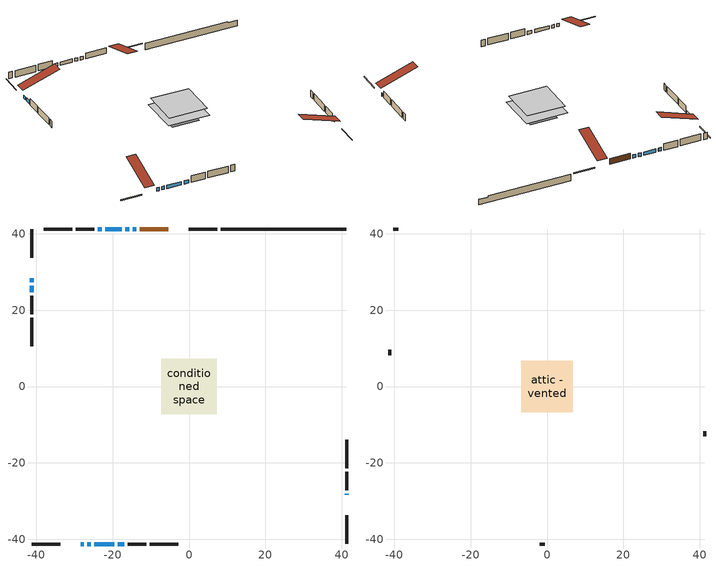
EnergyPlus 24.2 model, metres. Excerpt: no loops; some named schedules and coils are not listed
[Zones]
conditioned space
 floor adiabatic (AdiabaticFloorConstruction): -7.3,-7.3 -7.3,7.3 7.3,7.3 7.3,-7.3 z0.76
 floor foundation (Slab1 construction): -4.84,-4.84 -4.84,4.84 4.84,4.84 4.84,-4.84 z-1.73
 floor foundation (Slab2 construction): -4.45,-4.45 -4.45,4.45 4.45,4.45 4.45,-4.45 z0
 wall outside (RimJoist1 construction): 7.43,41.28 -0.11,41.28 / -41.28,-41.28 -33.74,-41.28 / -41.28,41.28 -41.28,33.74 / 41.28,-41.28 41.28,-33.74 z0.76:1.06
 wall outside (AdiabaticWallConstruction 1): -5.45,41.28 -12.84,41.28 z0.76:2.79
 wall outside (AdiabaticWallConstruction): -13.77,41.28 -14.79,41.28 / -41.28,28.4 -41.28,27.33 / -41.28,26.41 -41.28,24.7 / -15.72,41.28 -16.65,41.28 / 41.28,-28.4 41.28,-28.13 / -17.58,41.28 -21.96,41.28 / -22.89,41.28 -23.91,41.28 / -28.4,-41.28 -27.59,-41.28 / -26.66,-41.28 -25.74,-41.28 / -24.82,-41.28 -19.64,-41.28 / -18.71,-41.28 -17.01,-41.28 z0.76:1.98
 wall outside (Wall1 construction): -24.84,41.28 -29.72,41.28 / -16.08,-41.28 -11.2,-41.28 / -41.28,23.77 -41.28,18.89 / 41.28,-27.2 41.28,-22.32 z0.76:3.2
 wall outside (Wall2 construction): -30.65,41.28 -38.05,41.28 / -10.27,-41.28 -2.87,-41.28 / -41.28,17.96 -41.28,10.56 / 41.28,-21.39 41.28,-13.99 z0.76:3.2
 wall foundation (FoundationWall1 construction): 8.36,41.28,-1.73 8.36,41.28,0.76 37.99,41.28,0.76 37.99,41.28,0.31 41.28,41.28,0.31 41.28,41.28,-1.73
 window (WindowConstruction): -13.77,41.28 -14.79,41.28 z0.76:1.98
 window (WindowConstruction 7): -41.28,28.4 -41.28,27.33 z0.76:1.98
 window (WindowConstruction 8): -41.28,26.4 -41.28,24.7 z0.76:1.98
 window (WindowConstruction 9): -15.72,41.28 -16.65,41.28 z0.76:1.98
 window (WindowConstruction 10): 41.28,-28.4 41.28,-28.13 z0.76:1.98
 window (WindowConstruction 1): -17.58,41.28 -21.96,41.28 z0.76:1.98
 window (WindowConstruction 2): -22.89,41.28 -23.91,41.28 z0.76:1.98
 window (WindowConstruction 3): -28.4,-41.28 -27.59,-41.28 z0.76:1.98
 window (WindowConstruction 4): -26.66,-41.28 -25.74,-41.28 z0.76:1.98
 window (WindowConstruction 5): -24.82,-41.28 -19.64,-41.28 z0.76:1.98
 window (WindowConstruction 6): -18.71,-41.28 -17.01,-41.28 z0.76:1.98
 door (Door): -5.45,41.28 -12.84,41.28 z0.76:2.79
 ceiling adiabatic (AdiabaticFloorConstruction): 7.3,-7.3 7.3,7.3 -7.3,7.3 -7.3,-7.3 z0.76
attic - vented
 floor to conditioned space (Floor1 construction Reversed): -6.78,-6.78 -6.78,6.78 6.78,6.78 6.78,-6.78 z3.2
 wall outside (Wall3 construction): -38.98,41.28 -40.35,41.28 / -1.94,-41.28 -0.57,-41.28 / -41.28,9.63 -41.28,8.25 / 41.28,-13.06 41.28,-11.68 z0.76:3.2
 roof outside (Roof1 construction): -4.52,41.28,3.2 -4.52,28.07,7.6 -1.04,28.07,7.6 -1.04,41.28,3.2; -29.33,-41.28,3.2 -29.33,-28.07,7.6 -32.81,-28.07,7.6 -32.81,-41.28,3.2; -41.28,29.33,3.2 -28.07,29.33,7.6 -28.07,32.81,7.6 -41.28,32.81,3.2; 41.28,-29.33,3.2 28.07,-29.33,7.6 28.07,-32.81,7.6 41.28,-32.81,3.2
[Building]
Building 1: Terrain=Suburbs
[Site:Location]
Prince Albert AP_SK: Latitude {deg}=53.21; Longitude {deg}=-105.67; Time Zone {hr}=-6; Elevation {m}=428; Keep Site Location Information=Yes
[Site:GroundTemperature:Shallow]
-5.03068, -7.78458, -8.00512, -6.69825, -1.45193, 3.76996, 8.29705, 11.1649, 11.4085, 9.07601, 4.66436, -0.397337
[Site:WaterMainsTemperature]
Calculation Method=Schedule; Temperature Schedule=mains temperature schedule
[Material] Roughness=Rough; Thermal Absorptance=0.9
Name | Thickness {m} | Conductivity {W/m-K} | Density {kg/m3} | Specific Heat {J/kg-K} | Solar Absorptance | Visible Absorptance
asphalt or fiberglass shingles | 0.00635 | 0.162714 | 1121.4 | 1465.45 | 0.84 | 0.84
ceiling loosefill ins | 0.254 | 0.0480833 | 16.02 | 1046.75 | 0.7 | 0.7
ceiling stud and cavity | 0.1397 | 0.0988009 | 65.682 | 1177.47 | 0.7 | 0.7
concrete 4.0 in. | 0.1016 | 1.803125 | 2242.8 | 837.4 | 0.7 | 0.7
concrete 8.0 in. | 0.2032 | 1.803125 | 2242.8 | 837.4 | 0.7 | 0.7
door material | 0.04445 | 0.0451087 | 512.64 | 1214.23 | 0.7 | 0.7
exterior vertical ins | 0.0457286 | 0.029427 | 32.04 | 1214.23 | 0.7 | 0.7
floor covering | 0.0127 | 0.0433444 | 54.468 | 1339.84 | 0.6 | 0.6
floor rigid ins; wall rigid ins 1 | 0.512978 | 0.029427 | 32.04 | 1214.23 | 0.7 | 0.7
floor stud and cavity | 0.1397 | 1.75129 | 37.0049 | 1207.88 | 0.7 | 0.7
furniture material conditioned space 1 | 0.1524 | 0.115458 | 640.8 | 1214.23 | 0.6 | 0.6
gypsum board | 0.0127 | 0.160291 | 801 | 837.4 | 0.6 | 0.6
gypsum board 1 | 0.0127 | 0.160291 | 801 | 837.4 | 0.7 | 0.7
osb sheathing 0.5 in. | 0.0127 | 0.115458 | 512.64 | 1214.23 | 0.7 | 0.7
osb sheathing 0.75 in. | 0.01905 | 0.115458 | 512.64 | 1214.23 | 0.7 | 0.7
osb sheathing 2.0 in. | 0.0508 | 0.115458 | 512.64 | 1214.23 | 0.7 | 0.7
rim joist stud and cavity | 0.0508 | 0.0495211 | 125.044 | 1163.47 | 0.6 | 0.6
wall rigid ins | 0.051816 | 0.029427 | 32.04 | 1214.23 | 0.7 | 0.7
wall stud and cavity | 0.1397 | 0.0921469 | 139.0536 | 1170.24 | 0.7 | 0.7
wall stud and cavity 1 | 0.1397 | 0.202915 | 139.0536 | 1170.24 | 0.7 | 0.7
wall stud and cavity 2 | 0.0889 | 6.1454 | 50.32683 | 1063.81 | 0.6 | 0.6
wall stud and cavity 3 | 0.0889 | 0.380278 | 52.3479 | 1209.89 | 0.7 | 0.7
wall stud and cavity 4 | 0.0889 | 0.391764 | 83.0341 | 1211.67 | 0.7 | 0.7
wood siding | 0.0254 | 0.102417 | 544.68 | 1172.36 | 0 | 0
wood siding 1 | 0.00254 | 0.102417 | 544.68 | 1172.36 | 0 | 0
wood siding 2; wood siding 3; wood siding 4 | 0.0254 | 0.102417 | 544.68 | 1172.36 | 0.7 | 0.7
[WindowMaterial:SimpleGlazingSystem]
Name | U-Factor {W/m2-K} | Solar Heat Gain Coefficient
WindowMaterial | 2.106538 | 0.59
WindowMaterial 1 | 2.87364 | 0.71
WindowMaterial 10 | 3.02467 | 0.56
WindowMaterial 2 | 2.77995 | 0.55
WindowMaterial 3 | 2.20931 | 0.49
WindowMaterial 4 | 2.95653 | 0.63
WindowMaterial 5 | 2.870229 | 0.71
WindowMaterial 6 | 2.77768 | 0.53
WindowMaterial 7 | 2.94177 | 0.65
WindowMaterial 8 | 2.906 | 0.68
WindowMaterial 9 | 2.975272 | 0.61
[Construction]
AdiabaticFloorConstruction: floor stud and cavity, floor rigid ins, osb sheathing 0.75 in., floor covering
AdiabaticWallConstruction: wood siding 3, wall rigid ins 1, wall stud and cavity 3, gypsum board
AdiabaticWallConstruction 1: wood siding 4, wall rigid ins 1, wall stud and cavity 3, gypsum board
Door: door material
Floor1 construction Reversed: gypsum board, ceiling stud and cavity, ceiling loosefill ins
FoundationWall1 construction: concrete 8.0 in., gypsum board 1
furniture construction conditioned space 1: furniture material conditioned space 1
PartitionWallConstruction: gypsum board, wall stud and cavity 4, gypsum board
RimJoist1 construction: wood siding 2, osb sheathing 2.0 in., rim joist stud and cavity
Roof1 construction: asphalt or fiberglass shingles
Slab1 construction; Slab2 construction: concrete 4.0 in.
Wall1 construction: wood siding, osb sheathing 0.5 in., wall stud and cavity, gypsum board
Wall2 construction: wood siding, wall rigid ins, osb sheathing 0.5 in., wall stud and cavity 1, gypsum board
Wall3 construction: wood siding 1, wall stud and cavity 2
WindowConstruction: WindowMaterial
WindowConstruction 1: WindowMaterial 1
WindowConstruction 10: WindowMaterial 10
WindowConstruction 2: WindowMaterial 2
WindowConstruction 3: WindowMaterial 3
WindowConstruction 4: WindowMaterial 4
WindowConstruction 5: WindowMaterial 5
WindowConstruction 6: WindowMaterial 6
WindowConstruction 7: WindowMaterial 7
WindowConstruction 8: WindowMaterial 8
WindowConstruction 9: WindowMaterial 9
[Zone] Multiplier=1; Part of Total Floor Area=Yes
Name | Volume {m3}
attic - vented | 131.492
conditioned space | 767.3
[Space]
Name | Zone | Volume {m3}
attic - vented 1 | attic - vented | 131.492
conditioned space 1 | conditioned space | 767.3
[ZoneInfiltration:EffectiveLeakageArea]
infil attic - vented 1: Zone or Space=attic - vented 1; Schedule=Always On Discrete; Effective Air Leakage Area {cm2}=6492.35; Stack Coefficient=0.000475767; Wind Coefficient=1.47373e-05
[ZoneMixing]
whole house fan mix: Zone or Space=attic - vented; Schedule=Always On Continuous; Design Flow Rate Calculation Method=Flow/Zone; Design Flow Rate {m3/s}=0; Source Zone or Space=conditioned space
[SurfaceProperty:ExposedFoundationPerimeter] Exposed Perimeter Calculation Method=TotalExposedPerimeter
Name | Total Exposed Perimeter {m}
Slab1 | 32.918
Slab2 | 28.956
[InternalMass] Zone or ZoneList=conditioned space; Space or SpaceList=conditioned space 1
Name | Construction | Surface Area {m2}
furniture mass conditioned space 1 | furniture construction conditioned space 1 | 154.422
partition wall mass | PartitionWallConstruction | 386.055
[Lights]
interior lighting: Zone or ZoneList or Space or SpaceList=conditioned space 1; Schedule=interior lighting schedule; Design Level Calculation Method=LightingLevel; Lighting Level {W}=343.2; Return Air Fraction=0; Fraction Radiant=0.6; Fraction Visible=0.2; Fraction Replaceable=1
[People]
occupants: Zone or ZoneList or Space or SpaceList=conditioned space 1; Number of People Schedule=occupants schedule; Number of People Calculation Method=People; Number of People=3; Fraction Radiant=0.314171; Sensible Heat Fraction=0.56303; Activity Level Schedule=occupants activity schedule; Carbon Dioxide Generation Rate {m3/s-W}=0; Enable ASHRAE 55 Comfort Warnings=No; Mean Radiant Temperature Calculation Type=EnclosureAveraged
[ElectricEquipment] Zone or ZoneList or Space or SpaceList=conditioned space 1; Design Level Calculation Method=EquipmentLevel
Name | Schedule | Design Level {W} | Fraction Latent | Fraction Radiant | Fraction Lost
clothes dryer | clothes dryer schedule | 140.772 | 0.015 | 0.081 | 0.85
clothes washer | clothes washer schedule | 32.1985 | 0.03 | 0.162 | 0.7
cooking range | cooking range schedule | 215.147 | 0.08 | 0.432 | 0.2
dishwasher | dishwasher schedule | 66.8632 | 0.3 | 0.18 | 0.4
fridge | fridge schedule | 72.9452 | 0 | 0.6 | 0
mech vent house fan | mech vent house fan schedule | 0 | 0 | 0 | 1
mech vent house fan cfis | mech vent house fan cfis schedule | 0 | 0 | 0 | 0
misc plug loads | misc plug loads schedule | 494.7 | 0.045 | 0.513 | 0.1
whole house fan | Always On Discrete | 0 | 0 | 0 | 1
[OtherEquipment] Zone or ZoneList or Space or SpaceList=conditioned space 1; Design Level Calculation Method=EquipmentLevel
Name | Fuel Type | Schedule | Design Level {W} | Fraction Latent | Fraction Radiant | Fraction Lost
clothes dryer 1 | Electricity | clothes dryer schedule | 0 | 0.015 | 0.081 | 0.85
cooking range 1 | Electricity | cooking range schedule | 0 | 0.08 | 0.432 | 0.2
general water use latent | None | general water use schedule | 62.594 | 1 | 0 | 0
general water use sensible | None | general water use schedule | -61.6891 | 0 | 0.6 | 0
mech vent house fan latent load | None | Always On Discrete | 0 | 1 | 0 | 0
mech vent house fan sensible load | None | Always On Discrete | 0 | 0 | 0 | 0
water heater energy adjustment1 | Electricity | Always On Discrete | 0.01 | 0 | 0 | 1
[ZoneInfiltration:DesignFlowRate] Zone or ZoneList or Space or SpaceList=conditioned space 1; Schedule=Always On Discrete; Design Flow Rate Calculation Method=Flow/Zone; Design Flow Rate {m3/s}=0
infil flow; natural vent flow; whole house fan flow
[ZoneControl:Thermostat]
conditioned space Thermostat: Zone or ZoneList=conditioned space; Control Type Schedule=conditioned space Thermostat Schedule; Control 1=conditioned space temperature setpoint; Temperature Difference Between Cutout And Setpoint {deltaC}=0
[ThermostatSetpoint:DualSetpoint]
conditioned space temperature setpoint: Heating Setpoint Temperature Schedule=heating setpoint; Cooling Setpoint Temperature Schedule=cooling setpoint
[AirLoopHVAC:UnitarySystem]
unit heater unitary system: Control Type=Load; Controlling Zone or Thermostat Location=conditioned space; Dehumidification Control Type=None; Availability Schedule=Always On Discrete; Supply Fan=unit heater supply fan; Fan Placement=BlowThrough; Supply Air Fan Operating Mode Schedule=unit heater auto fan schedule; Heating Coil=unit heater htg coil; DX Heating Coil Sizing Ratio=1; Use DOAS DX Cooling Coil=No; Minimum Supply Air Temperature {C}=2; Latent Load Control=SensibleOnlyLoadControl; Cooling Supply Air Flow Rate Method=None; Heating Supply Air Flow Rate Method=SupplyAirFlowRate; Heating Supply Air Flow Rate {m3/s}=0.00141584; No Load Supply Air Flow Rate Method=SupplyAirFlowRate; No Load Supply Air Flow Rate {m3/s}=0; No Load Supply Air Flow Rate Control Set To Low Speed=Yes; Maximum Supply Air Temperature {C}=48.8889; Maximum Outdoor Dry-Bulb Temperature for Supplemental Heater Operation {C}=21; Ancillary On-Cycle Electric Power {W}=0; Ancillary Off-Cycle Electric Power {W}=0
[Zone equipment]
conditioned space: electric baseboard, unit heater unitary system
[Foundation:Kiva] Initial Indoor Air Temperature {C}=21; Wall Depth Below Slab {m}=0.2032
Name | Wall Height Above Grade {m} | Custom Block Material Name 1 | Custom Block Depth 1 {m} | Custom Block X Position 1 {m} | Custom Block Z Position 1 {m}
Foundation Kiva 1 | 0.759988 | exterior vertical ins | 2.49 | 0.2159 | 0
Foundation Kiva 2 | 0.1016
[Foundation:Kiva:Settings]
Soil Conductivity {W/m-K}=0.849921; Soil Density {kg/m3}=1842.3; Soil Specific Heat {J/kg-K}=418.7; Ground Solar Absorptivity=0.9; Ground Thermal Absorptivity=0.9; Ground Surface Roughness {m}=0.03; Far-Field Width {m}=40; Deep-Ground Boundary Condition=ZeroFlux; Deep-Ground Depth {m}=40; Minimum Cell Dimension {m}=0.2; Maximum Cell Growth Coefficient=3; Simulation Timestep=Timestep
[Exterior:Lights]
exterior lighting: Schedule=exterior lighting schedule; Design Level {W}=75.6
[EnergyManagementSystem:Sensor] Output:Variable or Output:Meter Index Key=conditioned space
Name | Output:Variable or Output:Meter
conditioned_space_clg_unmet_s | Zone Cooling Setpoint Not Met Time
conditioned_space_htg_unmet_s | Zone Heating Setpoint Not Met Time
fridge_tin_s; tin_s; tin_s_1 | Zone Mean Air Temperature
tout_s | Zone Outdoor Air Drybulb Temperature
win_s | Zone Air Humidity Ratio
[Schedule:Constant]
Name | Hourly Value
Always On Continuous; mech vent house fan schedule; mech vent house fan cfis schedule; Always On Discrete | 1
occupants activity schedule | 117.228
fridge schedule; unit heater auto fan schedule | 0
[Schedule:Week:Daily]
interior lighting schedule Week Rule - Jan1-Jan27: interior lighting schedule day, interior lighting schedule day, interior lighting schedule day, interior lighting schedule day, interior lighting schedule day, interior lighting schedule day, interior lighting schedule day, interior lighting schedule default day, interior lighting schedule default day, interior lighting schedule default day, interior lighting schedule default day, interior lighting schedule default day
interior lighting schedule Week Rule - Jan28-Feb3: interior lighting schedule day, interior lighting schedule day, interior lighting schedule day, interior lighting schedule day, interior lighting schedule day 1, interior lighting schedule day 1, interior lighting schedule day 1, interior lighting schedule default day, interior lighting schedule default day, interior lighting schedule default day, interior lighting schedule default day, interior lighting schedule default day
interior lighting schedule Week Rule - Feb4-Feb24: interior lighting schedule day 1, interior lighting schedule day 1, interior lighting schedule day 1, interior lighting schedule day 1, interior lighting schedule day 1, interior lighting schedule day 1, interior lighting schedule day 1, interior lighting schedule default day, interior lighting schedule default day, interior lighting schedule default day, interior lighting schedule default day, interior lighting schedule default day
interior lighting schedule Week Rule - Feb25-Mar3: interior lighting schedule day 1, interior lighting schedule day 1, interior lighting schedule day 1, interior lighting schedule day 1, interior lighting schedule day 2, interior lighting schedule day 2, interior lighting schedule day 2, interior lighting schedule default day, interior lighting schedule default day, interior lighting schedule default day, interior lighting schedule default day, interior lighting schedule default day
interior lighting schedule Week Rule - Mar4-Mar31: interior lighting schedule day 2, interior lighting schedule day 2, interior lighting schedule day 2, interior lighting schedule day 2, interior lighting schedule day 2, interior lighting schedule day 2, interior lighting schedule day 2, interior lighting schedule default day, interior lighting schedule default day, interior lighting schedule default day, interior lighting schedule default day, interior lighting schedule default day
interior lighting schedule Week Rule - Apr1-Apr28: interior lighting schedule day 3, interior lighting schedule day 3, interior lighting schedule day 3, interior lighting schedule day 3, interior lighting schedule day 3, interior lighting schedule day 3, interior lighting schedule day 3, interior lighting schedule default day, interior lighting schedule default day, interior lighting schedule default day, interior lighting schedule default day, interior lighting schedule default day
interior lighting schedule Week Rule - Apr29-May5: interior lighting schedule day 3, interior lighting schedule day 3, interior lighting schedule day 4, interior lighting schedule day 4, interior lighting schedule day 4, interior lighting schedule day 4, interior lighting schedule day 4, interior lighting schedule default day, interior lighting schedule default day, interior lighting schedule default day, interior lighting schedule default day, interior lighting schedule default day
interior lighting schedule Week Rule - May6-May26: interior lighting schedule day 4, interior lighting schedule day 4, interior lighting schedule day 4, interior lighting schedule day 4, interior lighting schedule day 4, interior lighting schedule day 4, interior lighting schedule day 4, interior lighting schedule default day, interior lighting schedule default day, interior lighting schedule default day, interior lighting schedule default day, interior lighting schedule default day
interior lighting schedule Week Rule - May27-Jun2: interior lighting schedule day 4, interior lighting schedule day 4, interior lighting schedule day 4, interior lighting schedule day 4, interior lighting schedule day 4, interior lighting schedule day 5, interior lighting schedule day 5, interior lighting schedule default day, interior lighting schedule default day, interior lighting schedule default day, interior lighting schedule default day, interior lighting schedule default day
interior lighting schedule Week Rule - Jun3-Jun30: interior lighting schedule day 5, interior lighting schedule day 5, interior lighting schedule day 5, interior lighting schedule day 5, interior lighting schedule day 5, interior lighting schedule day 5, interior lighting schedule day 5, interior lighting schedule default day, interior lighting schedule default day, interior lighting schedule default day, interior lighting schedule default day, interior lighting schedule default day
interior lighting schedule Week Rule - Jul1-Jul28: interior lighting schedule day 6, interior lighting schedule day 6, interior lighting schedule day 6, interior lighting schedule day 6, interior lighting schedule day 6, interior lighting schedule day 6, interior lighting schedule day 6, interior lighting schedule default day, interior lighting schedule default day, interior lighting schedule default day, interior lighting schedule default day, interior lighting schedule default day
interior lighting schedule Week Rule - Jul29-Aug4: interior lighting schedule day 6, interior lighting schedule day 6, interior lighting schedule day 6, interior lighting schedule day 7, interior lighting schedule day 7, interior lighting schedule day 7, interior lighting schedule day 7, interior lighting schedule default day, interior lighting schedule default day, interior lighting schedule default day, interior lighting schedule default day, interior lighting schedule default day
interior lighting schedule Week Rule - Aug5-Aug25: interior lighting schedule day 7, interior lighting schedule day 7, interior lighting schedule day 7, interior lighting schedule day 7, interior lighting schedule day 7, interior lighting schedule day 7, interior lighting schedule day 7, interior lighting schedule default day, interior lighting schedule default day, interior lighting schedule default day, interior lighting schedule default day, interior lighting schedule default day
interior lighting schedule Week Rule - Aug26-Sep1: interior lighting schedule day 7, interior lighting schedule day 7, interior lighting schedule day 7, interior lighting schedule day 7, interior lighting schedule day 7, interior lighting schedule day 7, interior lighting schedule day 8, interior lighting schedule default day, interior lighting schedule default day, interior lighting schedule default day, interior lighting schedule default day, interior lighting schedule default day
interior lighting schedule Week Rule - Sep2-Sep29: interior lighting schedule day 8, interior lighting schedule day 8, interior lighting schedule day 8, interior lighting schedule day 8, interior lighting schedule day 8, interior lighting schedule day 8, interior lighting schedule day 8, interior lighting schedule default day, interior lighting schedule default day, interior lighting schedule default day, interior lighting schedule default day, interior lighting schedule default day
interior lighting schedule Week Rule - Sep30-Oct6: interior lighting schedule day 8, interior lighting schedule day 9, interior lighting schedule day 9, interior lighting schedule day 9, interior lighting schedule day 9, interior lighting schedule day 9, interior lighting schedule day 9, interior lighting schedule default day, interior lighting schedule default day, interior lighting schedule default day, interior lighting schedule default day, interior lighting schedule default day
interior lighting schedule Week Rule - Oct7-Oct27: interior lighting schedule day 9, interior lighting schedule day 9, interior lighting schedule day 9, interior lighting schedule day 9, interior lighting schedule day 9, interior lighting schedule day 9, interior lighting schedule day 9, interior lighting schedule default day, interior lighting schedule default day, interior lighting schedule default day, interior lighting schedule default day, interior lighting schedule default day
interior lighting schedule Week Rule - Oct28-Nov3: interior lighting schedule day 9, interior lighting schedule day 9, interior lighting schedule day 9, interior lighting schedule day 9, interior lighting schedule day 10, interior lighting schedule day 10, interior lighting schedule day 10, interior lighting schedule default day, interior lighting schedule default day, interior lighting schedule default day, interior lighting schedule default day, interior lighting schedule default day
interior lighting schedule Week Rule - Nov4-Nov24: interior lighting schedule day 10, interior lighting schedule day 10, interior lighting schedule day 10, interior lighting schedule day 10, interior lighting schedule day 10, interior lighting schedule day 10, interior lighting schedule day 10, interior lighting schedule default day, interior lighting schedule default day, interior lighting schedule default day, interior lighting schedule default day, interior lighting schedule default day
interior lighting schedule Week Rule - Nov25-Dec1: interior lighting schedule day 10, interior lighting schedule day 10, interior lighting schedule day 10, interior lighting schedule day 10, interior lighting schedule day 10, interior lighting schedule day 10, interior lighting schedule day 11, interior lighting schedule default day, interior lighting schedule default day, interior lighting schedule default day, interior lighting schedule default day, interior lighting schedule default day
interior lighting schedule Week Rule - Dec2-Dec31: interior lighting schedule day 11, interior lighting schedule day 11, interior lighting schedule day 11, interior lighting schedule day 11, interior lighting schedule day 11, interior lighting schedule day 11, interior lighting schedule day 11, interior lighting schedule default day, interior lighting schedule default day, interior lighting schedule default day, interior lighting schedule default day, interior lighting schedule default day
occupants schedule Week Rule - Jan1-Dec31: occupants schedule day, occupants schedule day, occupants schedule day, occupants schedule day, occupants schedule day, occupants schedule day, occupants schedule day, occupants schedule default day, occupants schedule default day, occupants schedule default day, occupants schedule default day, occupants schedule default day
clothes dryer schedule Week Rule - Jan1-Dec31: clothes dryer schedule day, clothes dryer schedule day, clothes dryer schedule day, clothes dryer schedule day, clothes dryer schedule day, clothes dryer schedule day, clothes dryer schedule day, clothes dryer schedule default day, clothes dryer schedule default day, clothes dryer schedule default day, clothes dryer schedule default day, clothes dryer schedule default day
clothes washer schedule Week Rule - Jan1-Dec31: clothes washer schedule day, clothes washer schedule day, clothes washer schedule day, clothes washer schedule day, clothes washer schedule day, clothes washer schedule day, clothes washer schedule day, clothes washer schedule default day, clothes washer schedule default day, clothes washer schedule default day, clothes washer schedule default day, clothes washer schedule default day
cooking range schedule Week Rule - Jan1-Dec31: cooking range schedule day, cooking range schedule day, cooking range schedule day, cooking range schedule day, cooking range schedule day, cooking range schedule day, cooking range schedule day, cooking range schedule default day, cooking range schedule default day, cooking range schedule default day, cooking range schedule default day, cooking range schedule default day
dishwasher schedule Week Rule - Jan1-Dec31: dishwasher schedule day, dishwasher schedule day, dishwasher schedule day, dishwasher schedule day, dishwasher schedule day, dishwasher schedule day, dishwasher schedule day, dishwasher schedule default day, dishwasher schedule default day, dishwasher schedule default day, dishwasher schedule default day, dishwasher schedule default day
misc plug loads schedule Week Rule - Jan1-Dec31: misc plug loads schedule day, misc plug loads schedule day, misc plug loads schedule day, misc plug loads schedule day, misc plug loads schedule day, misc plug loads schedule day, misc plug loads schedule day, misc plug loads schedule default day, misc plug loads schedule default day, misc plug loads schedule default day, misc plug loads schedule default day, misc plug loads schedule default day
general water use schedule Week Rule - Jan1-Dec31: general water use schedule day, general water use schedule day, general water use schedule day, general water use schedule day, general water use schedule day, general water use schedule day, general water use schedule day, general water use schedule default day, general water use schedule default day, general water use schedule default day, general water use schedule default day, general water use schedule default day
exterior lighting schedule Week Rule - Jan1-Jan27: exterior lighting schedule day, exterior lighting schedule day, exterior lighting schedule day, exterior lighting schedule day, exterior lighting schedule day, exterior lighting schedule day, exterior lighting schedule day, exterior lighting schedule default day, exterior lighting schedule default day, exterior lighting schedule default day, exterior lighting schedule default day, exterior lighting schedule default day
exterior lighting schedule Week Rule - Jan28-Feb3: exterior lighting schedule day, exterior lighting schedule day, exterior lighting schedule day, exterior lighting schedule day, exterior lighting schedule day 1, exterior lighting schedule day 1, exterior lighting schedule day 1, exterior lighting schedule default day, exterior lighting schedule default day, exterior lighting schedule default day, exterior lighting schedule default day, exterior lighting schedule default day
exterior lighting schedule Week Rule - Feb4-Feb24: exterior lighting schedule day 1, exterior lighting schedule day 1, exterior lighting schedule day 1, exterior lighting schedule day 1, exterior lighting schedule day 1, exterior lighting schedule day 1, exterior lighting schedule day 1, exterior lighting schedule default day, exterior lighting schedule default day, exterior lighting schedule default day, exterior lighting schedule default day, exterior lighting schedule default day
exterior lighting schedule Week Rule - Feb25-Mar3: exterior lighting schedule day 1, exterior lighting schedule day 1, exterior lighting schedule day 1, exterior lighting schedule day 1, exterior lighting schedule day 2, exterior lighting schedule day 2, exterior lighting schedule day 2, exterior lighting schedule default day, exterior lighting schedule default day, exterior lighting schedule default day, exterior lighting schedule default day, exterior lighting schedule default day
exterior lighting schedule Week Rule - Mar4-Mar31: exterior lighting schedule day 2, exterior lighting schedule day 2, exterior lighting schedule day 2, exterior lighting schedule day 2, exterior lighting schedule day 2, exterior lighting schedule day 2, exterior lighting schedule day 2, exterior lighting schedule default day, exterior lighting schedule default day, exterior lighting schedule default day, exterior lighting schedule default day, exterior lighting schedule default day
exterior lighting schedule Week Rule - Apr1-Apr28: exterior lighting schedule day 3, exterior lighting schedule day 3, exterior lighting schedule day 3, exterior lighting schedule day 3, exterior lighting schedule day 3, exterior lighting schedule day 3, exterior lighting schedule day 3, exterior lighting schedule default day, exterior lighting schedule default day, exterior lighting schedule default day, exterior lighting schedule default day, exterior lighting schedule default day
exterior lighting schedule Week Rule - Apr29-May5: exterior lighting schedule day 3, exterior lighting schedule day 3, exterior lighting schedule day 4, exterior lighting schedule day 4, exterior lighting schedule day 4, exterior lighting schedule day 4, exterior lighting schedule day 4, exterior lighting schedule default day, exterior lighting schedule default day, exterior lighting schedule default day, exterior lighting schedule default day, exterior lighting schedule default day
exterior lighting schedule Week Rule - May6-May26: exterior lighting schedule day 4, exterior lighting schedule day 4, exterior lighting schedule day 4, exterior lighting schedule day 4, exterior lighting schedule day 4, exterior lighting schedule day 4, exterior lighting schedule day 4, exterior lighting schedule default day, exterior lighting schedule default day, exterior lighting schedule default day, exterior lighting schedule default day, exterior lighting schedule default day
exterior lighting schedule Week Rule - May27-Jun2: exterior lighting schedule day 4, exterior lighting schedule day 4, exterior lighting schedule day 4, exterior lighting schedule day 4, exterior lighting schedule day 4, exterior lighting schedule day 5, exterior lighting schedule day 5, exterior lighting schedule default day, exterior lighting schedule default day, exterior lighting schedule default day, exterior lighting schedule default day, exterior lighting schedule default day
exterior lighting schedule Week Rule - Jun3-Jun30: exterior lighting schedule day 5, exterior lighting schedule day 5, exterior lighting schedule day 5, exterior lighting schedule day 5, exterior lighting schedule day 5, exterior lighting schedule day 5, exterior lighting schedule day 5, exterior lighting schedule default day, exterior lighting schedule default day, exterior lighting schedule default day, exterior lighting schedule default day, exterior lighting schedule default day
exterior lighting schedule Week Rule - Jul1-Jul28: exterior lighting schedule day 6, exterior lighting schedule day 6, exterior lighting schedule day 6, exterior lighting schedule day 6, exterior lighting schedule day 6, exterior lighting schedule day 6, exterior lighting schedule day 6, exterior lighting schedule default day, exterior lighting schedule default day, exterior lighting schedule default day, exterior lighting schedule default day, exterior lighting schedule default day
exterior lighting schedule Week Rule - Jul29-Aug4: exterior lighting schedule day 6, exterior lighting schedule day 6, exterior lighting schedule day 6, exterior lighting schedule day 7, exterior lighting schedule day 7, exterior lighting schedule day 7, exterior lighting schedule day 7, exterior lighting schedule default day, exterior lighting schedule default day, exterior lighting schedule default day, exterior lighting schedule default day, exterior lighting schedule default day
exterior lighting schedule Week Rule - Aug5-Aug25: exterior lighting schedule day 7, exterior lighting schedule day 7, exterior lighting schedule day 7, exterior lighting schedule day 7, exterior lighting schedule day 7, exterior lighting schedule day 7, exterior lighting schedule day 7, exterior lighting schedule default day, exterior lighting schedule default day, exterior lighting schedule default day, exterior lighting schedule default day, exterior lighting schedule default day
exterior lighting schedule Week Rule - Aug26-Sep1: exterior lighting schedule day 7, exterior lighting schedule day 7, exterior lighting schedule day 7, exterior lighting schedule day 7, exterior lighting schedule day 7, exterior lighting schedule day 7, exterior lighting schedule day 8, exterior lighting schedule default day, exterior lighting schedule default day, exterior lighting schedule default day, exterior lighting schedule default day, exterior lighting schedule default day
exterior lighting schedule Week Rule - Sep2-Sep29: exterior lighting schedule day 8, exterior lighting schedule day 8, exterior lighting schedule day 8, exterior lighting schedule day 8, exterior lighting schedule day 8, exterior lighting schedule day 8, exterior lighting schedule day 8, exterior lighting schedule default day, exterior lighting schedule default day, exterior lighting schedule default day, exterior lighting schedule default day, exterior lighting schedule default day
exterior lighting schedule Week Rule - Sep30-Oct6: exterior lighting schedule day 8, exterior lighting schedule day 9, exterior lighting schedule day 9, exterior lighting schedule day 9, exterior lighting schedule day 9, exterior lighting schedule day 9, exterior lighting schedule day 9, exterior lighting schedule default day, exterior lighting schedule default day, exterior lighting schedule default day, exterior lighting schedule default day, exterior lighting schedule default day
exterior lighting schedule Week Rule - Oct7-Oct27: exterior lighting schedule day 9, exterior lighting schedule day 9, exterior lighting schedule day 9, exterior lighting schedule day 9, exterior lighting schedule day 9, exterior lighting schedule day 9, exterior lighting schedule day 9, exterior lighting schedule default day, exterior lighting schedule default day, exterior lighting schedule default day, exterior lighting schedule default day, exterior lighting schedule default day
exterior lighting schedule Week Rule - Oct28-Nov3: exterior lighting schedule day 9, exterior lighting schedule day 9, exterior lighting schedule day 9, exterior lighting schedule day 9, exterior lighting schedule day 10, exterior lighting schedule day 10, exterior lighting schedule day 10, exterior lighting schedule default day, exterior lighting schedule default day, exterior lighting schedule default day, exterior lighting schedule default day, exterior lighting schedule default day
exterior lighting schedule Week Rule - Nov4-Nov24: exterior lighting schedule day 10, exterior lighting schedule day 10, exterior lighting schedule day 10, exterior lighting schedule day 10, exterior lighting schedule day 10, exterior lighting schedule day 10, exterior lighting schedule day 10, exterior lighting schedule default day, exterior lighting schedule default day, exterior lighting schedule default day, exterior lighting schedule default day, exterior lighting schedule default day
exterior lighting schedule Week Rule - Nov25-Dec1: exterior lighting schedule day 10, exterior lighting schedule day 10, exterior lighting schedule day 10, exterior lighting schedule day 10, exterior lighting schedule day 10, exterior lighting schedule day 10, exterior lighting schedule day 11, exterior lighting schedule default day, exterior lighting schedule default day, exterior lighting schedule default day, exterior lighting schedule default day, exterior lighting schedule default day
[Schedule:Year]
interior lighting schedule: interior lighting schedule Week Rule - Jan1-Jan27, 1, 1, 1, 27, interior lighting schedule Week Rule - Jan28-Feb3, 1, 28, 2, 3, interior lighting schedule Week Rule - Feb4-Feb24, 2, 4, 2, 24, interior lighting schedule Week Rule - Feb25-Mar3, 2, 25, 3, 3, interior lighting schedule Week Rule - Mar4-Mar31, 3, 4, 3, 31, interior lighting schedule Week Rule - Apr1-Apr28, 4, 1, 4, 28, interior lighting schedule Week Rule - Apr29-May5, 4, 29, 5, 5, interior lighting schedule Week Rule - May6-May26, 5, 6, 5, 26, interior lighting schedule Week Rule - May27-Jun2, 5, 27, 6, 2, interior lighting schedule Week Rule - Jun3-Jun30, 6, 3, 6, 30, interior lighting schedule Week Rule - Jul1-Jul28, 7, 1, 7, 28, interior lighting schedule Week Rule - Jul29-Aug4, 7, 29, 8, 4, interior lighting schedule Week Rule - Aug5-Aug25, 8, 5, 8, 25, interior lighting schedule Week Rule - Aug26-Sep1, 8, 26, 9, 1, interior lighting schedule Week Rule - Sep2-Sep29, 9, 2, 9, 29, interior lighting schedule Week Rule - Sep30-Oct6, 9, 30, 10, 6, interior lighting schedule Week Rule - Oct7-Oct27, 10, 7, 10, 27, interior lighting schedule Week Rule - Oct28-Nov3, 10, 28, 11, 3, interior lighting schedule Week Rule - Nov4-Nov24, 11, 4, 11, 24, interior lighting schedule Week Rule - Nov25-Dec1, 11, 25, 12, 1, interior lighting schedule Week Rule - Dec2-Dec31, 12, 2, 12, 31
occupants schedule: occupants schedule Week Rule - Jan1-Dec31, 1, 1, 12, 31
clothes dryer schedule: clothes dryer schedule Week Rule - Jan1-Dec31, 1, 1, 12, 31
clothes washer schedule: clothes washer schedule Week Rule - Jan1-Dec31, 1, 1, 12, 31
cooking range schedule: cooking range schedule Week Rule - Jan1-Dec31, 1, 1, 12, 31
dishwasher schedule: dishwasher schedule Week Rule - Jan1-Dec31, 1, 1, 12, 31
misc plug loads schedule: misc plug loads schedule Week Rule - Jan1-Dec31, 1, 1, 12, 31
general water use schedule: general water use schedule Week Rule - Jan1-Dec31, 1, 1, 12, 31
exterior lighting schedule: exterior lighting schedule Week Rule - Jan1-Jan27, 1, 1, 1, 27, exterior lighting schedule Week Rule - Jan28-Feb3, 1, 28, 2, 3, exterior lighting schedule Week Rule - Feb4-Feb24, 2, 4, 2, 24, exterior lighting schedule Week Rule - Feb25-Mar3, 2, 25, 3, 3, exterior lighting schedule Week Rule - Mar4-Mar31, 3, 4, 3, 31, exterior lighting schedule Week Rule - Apr1-Apr28, 4, 1, 4, 28, exterior lighting schedule Week Rule - Apr29-May5, 4, 29, 5, 5, exterior lighting schedule Week Rule - May6-May26, 5, 6, 5, 26, exterior lighting schedule Week Rule - May27-Jun2, 5, 27, 6, 2, exterior lighting schedule Week Rule - Jun3-Jun30, 6, 3, 6, 30, exterior lighting schedule Week Rule - Jul1-Jul28, 7, 1, 7, 28, exterior lighting schedule Week Rule - Jul29-Aug4, 7, 29, 8, 4, exterior lighting schedule Week Rule - Aug5-Aug25, 8, 5, 8, 25, exterior lighting schedule Week Rule - Aug26-Sep1, 8, 26, 9, 1, exterior lighting schedule Week Rule - Sep2-Sep29, 9, 2, 9, 29, exterior lighting schedule Week Rule - Sep30-Oct6, 9, 30, 10, 6, exterior lighting schedule Week Rule - Oct7-Oct27, 10, 7, 10, 27, exterior lighting schedule Week Rule - Oct28-Nov3, 10, 28, 11, 3, exterior lighting schedule Week Rule - Nov4-Nov24, 11, 4, 11, 24, exterior lighting schedule Week Rule - Nov25-Dec1, 11, 25, 12, 1, exterior lighting schedule Week Rule - Dec2-Dec31, 12, 2, 12, 31
[Schedule:Compact]
conditioned space Thermostat Schedule: Through: 12/31, For: AllDays, Until: 24:00, 4
mains temperature schedule: Through: 01/01, For: AllDays, Until: 24:00, 1.89278, Through: 01/02, For: AllDays, Until: 24:00, 1.81278, Through: 01/03, For: AllDays, Until: 24:00, 1.73389, Through: 01/04, For: AllDays, Until: 24:00, 1.65611, Through: 01/05, For: AllDays, Until: 24:00, 1.57889, Through: 01/06, For: AllDays, Until: 24:00, 1.50278, Through: 01/07, For: AllDays, Until: 24:00, 1.42722, Through: 01/08, For: AllDays, Until: 24:00, 1.35333, Through: 01/09, For: AllDays, Until: 24:00, 1.28056, Through: 01/10, For: AllDays, Until: 24:00, 1.20833, Through: 01/11, For: AllDays, Until: 24:00, 1.13722, Through: 01/12, For: AllDays, Until: 24:00, 1.06778, Through: 01/13, For: AllDays, Until: 24:00, 0.998889, Through: 01/14, For: AllDays, Until: 24:00, 0.931667, Through: 01/15, For: AllDays, Until: 24:00, 0.865, Through: 01/16, For: AllDays, Until: 24:00, 0.8, Through: 01/17, For: AllDays, Until: 24:00, 0.736111, Through: 01/18, For: AllDays, Until: 24:00, 0.673333, Through: 01/19, For: AllDays, Until: 24:00, 0.611667, Through: 01/20, For: AllDays, Until: 24:00, 0.551667, Through: 01/21, For: AllDays, Until: 24:00, 0.492778, Through: 01/22, For: AllDays, Until: 24:00, 0.435, Through: 01/23, For: AllDays, Until: 24:00, 0.378333, Through: 01/24, For: AllDays, Until: 24:00, 0.323333, Through: 01/25, For: AllDays, Until: 24:00, 0.27, Through: 01/26, For: AllDays, Until: 24:00, 0.217778, Through: 01/27, For: AllDays, Until: 24:00, 0.166667, Through: 01/28, For: AllDays, Until: 24:00, 0.117222, Through: 01/29, For: AllDays, Until: 24:00, 0.0688889, Through: 01/30, For: AllDays, Until: 24:00, 0.0222222, Through: 01/31, For: AllDays, Until: 24:00, 0, Through: 02/01, For: AllDays, Until: 24:00, 0, Through: 02/02, For: AllDays, Until: 24:00, 0, Through: 02/03, For: AllDays, Until: 24:00, 0, Through: 02/04, For: AllDays, Until: 24:00, 0, Through: 02/05, For: AllDays, Until: 24:00, 0, Through: 02/06, For: AllDays, Until: 24:00, 0, Through: 02/07, For: AllDays, Until: 24:00, 0, Through: 02/08, For: AllDays, Until: 24:00, 0, Through: 02/09, For: AllDays, Until: 24:00, 0, Through: 02/10, For: AllDays, Until: 24:00, 0, Through: 02/11, For: AllDays, Until: 24:00, 0, Through: 02/12, For: AllDays, Until: 24:00, 0, Through: 02/13, For: AllDays, Until: 24:00, 0, Through: 02/14, For: AllDays, Until: 24:00, 0, Through: 02/15, For: AllDays, Until: 24:00, 0, Through: 02/16, For: AllDays, Until: 24:00, 0, Through: 02/17, For: AllDays, Until: 24:00, 0, Through: 02/18, For: AllDays, Until: 24:00, 0, Through: 02/19, For: AllDays, Until: 24:00, 0, Through: 02/20, For: AllDays, Until: 24:00, 0, Through: 02/21, For: AllDays, Until: 24:00, 0, Through: 02/22, For: AllDays, Until: 24:00, 0, Through: 02/23, For: AllDays, Until: 24:00, 0, Through: 02/24, For: AllDays, Until: 24:00, 0, Through: 02/25, For: AllDays, Until: 24:00, 0, Through: 02/26, For: AllDays, Until: 24:00, 0, Through: 02/27, For: AllDays, Until: 24:00, 0, Through: 02/28, For: AllDays, Until: 24:00, 0, Through: 03/01, For: AllDays, Until: 24:00, 0, Through: 03/02, For: AllDays, Until: 24:00, 0, Through: 03/03, For: AllDays, Until: 24:00, 0, Through: 03/04, For: AllDays, Until: 24:00, 0, Through: 03/05, For: AllDays, Until: 24:00, 0, Through: 03/06, For: AllDays, Until: 24:00, 0, Through: 03/07, For: AllDays, Until: 24:00, 0, Through: 03/08, For: AllDays, Until: 24:00, 0, Through: 03/09, For: AllDays, Until: 24:00, 0, Through: 03/10, For: AllDays, Until: 24:00, 0, Through: 03/11, For: AllDays, Until: 24:00, 0, Through: 03/12, For: AllDays, Until: 24:00, 0, Through: 03/13, For: AllDays, Until: 24:00, 0, Through: 03/14, For: AllDays, Until: 24:00, 0, Through: 03/15, For: AllDays, Until: 24:00, 0, Through: 03/16, For: AllDays, Until: 24:00, 0, Through: 03/17, For: AllDays, Until: 24:00, 0, Through: 03/18, For: AllDays, Until: 24:00, 0, Through: 03/19, For: AllDays, Until: 24:00, 0, Through: 03/20, For: AllDays, Until: 24:00, 0, Through: 03/21, For: AllDays, Until: 24:00, 0, Through: 03/22, For: AllDays, Until: 24:00, 0, Through: 03/23, For: AllDays, Until: 24:00, 0, Through: 03/24, For: AllDays, Until: 24:00, 0, Through: 03/25, For: AllDays, Until: 24:00, 0, Through: 03/26, For: AllDays, Until: 24:00, 0, Through: 03/27, For: AllDays, Until: 24:00, 0, Through: 03/28, For: AllDays, Until: 24:00, 0, Through: 03/29, For: AllDays, Until: 24:00, 0.00222222, Through: 03/30, For: AllDays, Until: 24:00, 0.0483333, Through: 03/31, For: AllDays, Until: 24:00, 0.0961111, Through: 04/01, For: AllDays, Until: 24:00, 0.145, Through: 04/02, For: AllDays, Until: 24:00, 0.195, Through: 04/03, For: AllDays, Until: 24:00, 0.246667, Through: 04/04, For: AllDays, Until: 24:00, 0.3, Through: 04/05, For: AllDays, Until: 24:00, 0.354444, Through: 04/06, For: AllDays, Until: 24:00, 0.41, Through: 04/07, For: AllDays, Until: 24:00, 0.467222, Through: 04/08, For: AllDays, Until: 24:00, 0.525556, Through: 04/09, For: AllDays, Until: 24:00, 0.585, Through: 04/10, For: AllDays, Until: 24:00, 0.646111, Through: 04/11, For: AllDays, Until: 24:00, 0.708333, Through: 04/12, For: AllDays, Until: 24:00, 0.771667, Through: 04/13, For: AllDays, Until: 24:00, 0.836111, Through: 04/14, For: AllDays, Until: 24:00, 0.902222, Through: 04/15, For: AllDays, Until: 24:00, 0.968889, Through: 04/16, For: AllDays, Until: 24:00, 1.03722, Through: 04/17, For: AllDays, Until: 24:00, 1.10667, Through: 04/18, For: AllDays, Until: 24:00, 1.17722, Through: 04/19, For: AllDays, Until: 24:00, 1.24833, Through: 04/20, For: AllDays, Until: 24:00, 1.32111, Through: 04/21, For: AllDays, Until: 24:00, 1.395, Through: 04/22, For: AllDays, Until: 24:00, 1.46944, Through: 04/23, For: AllDays, Until: 24:00, 1.545, Through: 04/24, For: AllDays, Until: 24:00, 1.62167, Through: 04/25, For: AllDays, Until: 24:00, 1.69944, Through: 04/26, For: AllDays, Until: 24:00, 1.77833, Through: 04/27, For: AllDays, Until: 24:00, 1.85778, Through: 04/28, For: AllDays, Until: 24:00, 1.93778, Through: 04/29, For: AllDays, Until: 24:00, 2.01944, Through: 04/30, For: AllDays, Until: 24:00, 2.10111, Through: 05/01, For: AllDays, Until: 24:00, 2.18444, Through: 05/02, For: AllDays, Until: 24:00, 2.26778, Through: 05/03, For: AllDays, Until: 24:00, 2.35278, Through: 05/04, For: AllDays, Until: 24:00, 2.43778, Through: 05/05, For: AllDays, Until: 24:00, 2.52389, Through: 05/06, For: AllDays, Until: 24:00, 2.61056, Through: 05/07, For: AllDays, Until: 24:00, 2.69778, Through: 05/08, For: AllDays, Until: 24:00, 2.78556, Through: 05/09, For: AllDays, Until: 24:00, 2.87444, Through: 05/10, For: AllDays, Until: 24:00, 2.96389, Through: 05/11, For: AllDays, Until: 24:00, 3.05333, Through: 05/12, For: AllDays, Until: 24:00, 3.14389, Through: 05/13, For: AllDays, Until: 24:00, 3.23444, Through: 05/14, For: AllDays, Until: 24:00, 3.32611, Through: 05/15, For: AllDays, Until: 24:00, 3.41778, Through: 05/16, For: AllDays, Until: 24:00, 3.51, Through: 05/17, For: AllDays, Until: 24:00, 3.60222, Through: 05/18, For: AllDays, Until: 24:00, 3.69556, Through: 05/19, For: AllDays, Until: 24:00, 3.78889, Through: 05/20, For: AllDays, Until: 24:00, 3.88222, Through: 05/21, For: AllDays, Until: 24:00, 3.97611, Through: 05/22, For: AllDays, Until: 24:00, 4.07056, Through: 05/23, For: AllDays, Until: 24:00, 4.165, Through: 05/24, For: AllDays, Until: 24:00, 4.25944, Through: 05/25, For: AllDays, Until: 24:00, 4.35444, Through: 05/26, For: AllDays, Until: 24:00, 4.44944, Through: 05/27, For: AllDays, Until: 24:00, 4.545, Through: 05/28, For: AllDays, Until: 24:00, 4.64, Through: 05/29, For: AllDays, Until: 24:00, 4.735, Through: 05/30, For: AllDays, Until: 24:00, 4.83056, Through: 05/31, For: AllDays, Until: 24:00, 4.92611, Through: 06/01, For: AllDays, Until: 24:00, 5.02111, Through: 06/02, For: AllDays, Until: 24:00, 5.11667, Through: 06/03, For: AllDays, Until: 24:00, 5.21167, Through: 06/04, For: AllDays, Until: 24:00, 5.30722, Through: 06/05, For: AllDays, Until: 24:00, 5.40222, Through: 06/06, For: AllDays, Until: 24:00, 5.49667, Through: 06/07, For: AllDays, Until: 24:00, 5.59167, Through: 06/08, For: AllDays, Until: 24:00, 5.68611, Through: 06/09, For: AllDays, Until: 24:00, 5.78, Through: 06/10, For: AllDays, Until: 24:00, 5.87444, Through: 06/11, For: AllDays, Until: 24:00, 5.96778, Through: 06/12, For: AllDays, Until: 24:00, 6.06111, Through: 06/13, For: AllDays, Until: 24:00, 6.15389, Through: 06/14, For: AllDays, Until: 24:00, 6.24667, Through: 06/15, For: AllDays, Until: 24:00, 6.33889, Through: 06/16, For: AllDays, Until: 24:00, 6.43056, Through: 06/17, For: AllDays, Until: 24:00, 6.52222, Through: 06/18, For: AllDays, Until: 24:00, 6.61278, Through: 06/19, For: AllDays, Until: 24:00, 6.70333, Through: 06/20, For: AllDays, Until: 24:00, 6.79278, Through: 06/21, For: AllDays, Until: 24:00, 6.88222, Through: 06/22, For: AllDays, Until: 24:00, 6.97056, Through: 06/23, For: AllDays, Until: 24:00, 7.05889, Through: 06/24, For: AllDays, Until: 24:00, 7.14611, Through: 06/25, For: AllDays, Until: 24:00, 7.23278, Through: 06/26, For: AllDays, Until: 24:00, 7.31889, Through: 06/27, For: AllDays, Until: 24:00, 7.40389, Through: 06/28, For: AllDays, Until: 24:00, 7.48833, Through: 06/29, For: AllDays, Until: 24:00, 7.57222, Through: 06/30, For: AllDays, Until: 24:00, 7.655, Through: 07/01, For: AllDays, Until: 24:00, 7.73722, Through: 07/02, For: AllDays, Until: 24:00, 7.81833, Through: 07/03, For: AllDays, Until: 24:00, 7.89889, Through: 07/04, For: AllDays, Until: 24:00, 7.97833, Through: 07/05, For: AllDays, Until: 24:00, 8.05722, Through: 07/06, For: AllDays, Until: 24:00, 8.13444, Through: 07/07, For: AllDays, Until: 24:00, 8.21111, Through: 07/08, For: AllDays, Until: 24:00, 8.28722, Through: 07/09, For: AllDays, Until: 24:00, 8.36167, Through: 07/10, For: AllDays, Until: 24:00, 8.43556, Through: 07/11, For: AllDays, Until: 24:00, 8.50778, Through: 07/12, For: AllDays, Until: 24:00, 8.57944, Through: 07/13, For: AllDays, Until: 24:00, 8.65, Through: 07/14, For: AllDays, Until: 24:00, 8.71889, Through: 07/15, For: AllDays, Until: 24:00, 8.78722, Through: 07/16, For: AllDays, Until: 24:00, 8.85444, Through: 07/17, For: AllDays, Until: 24:00, 8.92, Through: 07/18, For: AllDays, Until: 24:00, 8.985, Through: 07/19, For: AllDays, Until: 24:00, 9.04833, Through: 07/20, For: AllDays, Until: 24:00, 9.11056, Through: 07/21, For: AllDays, Until: 24:00, 9.17111, Through: 07/22, For: AllDays, Until: 24:00, 9.23111, Through: 07/23, For: AllDays, Until: 24:00, 9.28944, Through: 07/24, For: AllDays, Until: 24:00, 9.34667, Through: 07/25, For: AllDays, Until: 24:00, 9.40222, Through: 07/26, For: AllDays, Until: 24:00, 9.45667, Through: 07/27, For: AllDays, Until: 24:00, 9.50944, Through: 07/28, For: AllDays, Until: 24:00, 9.56111, Through: 07/29, For: AllDays, Until: 24:00, 9.61167, Through: 07/30, For: AllDays, Until: 24:00, 9.66056, Through: 07/31, For: AllDays, Until: 24:00, 9.70778, Through: 08/01, For: AllDays, Until: 24:00, 9.75389, Through: 08/02, For: AllDays, Until: 24:00, 9.79833, Through: 08/03, For: AllDays, Until: 24:00, 9.84167, Through: 08/04, For: AllDays, Until: 24:00, 9.88333, Through: 08/05, For: AllDays, Until: 24:00, 9.92333, Through: 08/06, For: AllDays, Until: 24:00, 9.96222, Through: 08/07, For: AllDays, Until: 24:00, 9.99944, Through: 08/08, For: AllDays, Until: 24:00, 10.035, Through: 08/09, For: AllDays, Until: 24:00, 10.0694, Through: 08/10, For: AllDays, Until: 24:00, 10.1017, Through: 08/11, For: AllDays, Until: 24:00, 10.1328, Through: 08/12, For: AllDays, Until: 24:00, 10.1622, Through: 08/13, For: AllDays, Until: 24:00, 10.19, Through: 08/14, For: AllDays, Until: 24:00, 10.2167, Through: 08/15, For: AllDays, Until: 24:00, 10.2417, Through: 08/16, For: AllDays, Until: 24:00, 10.2644, Through: 08/17, For: AllDays, Until: 24:00, 10.2861, Through: 08/18, For: AllDays, Until: 24:00, 10.3061, Through: 08/19, For: AllDays, Until: 24:00, 10.3244, Through: 08/20, For: AllDays, Until: 24:00, 10.3411, Through: 08/21, For: AllDays, Until: 24:00, 10.3567, Through: 08/22, For: AllDays, Until: 24:00, 10.37, Through: 08/23, For: AllDays, Until: 24:00, 10.3822, Through: 08/24, For: AllDays, Until: 24:00, 10.3922, Through: 08/25, For: AllDays, Until: 24:00, 10.4011, Through: 08/26, For: AllDays, Until: 24:00, 10.4078, Through: 08/27, For: AllDays, Until: 24:00, 10.4133, Through: 08/28, For: AllDays, Until: 24:00, 10.4172, Through: 08/29, For: AllDays, Until: 24:00, 10.4189, Through: 08/30, For: AllDays, Until: 24:00, 10.4194, Through: 08/31, For: AllDays, Until: 24:00, 10.4183, Through: 09/01, For: AllDays, Until: 24:00, 10.4156, Through: 09/02, For: AllDays, Until: 24:00, 10.4111, Through: 09/03, For: AllDays, Until: 24:00, 10.405, Through: 09/04, For: AllDays, Until: 24:00, 10.3972, Through: 09/05, For: AllDays, Until: 24:00, 10.3878, Through: 09/06, For: AllDays, Until: 24:00, 10.3767, Through: 09/07, For: AllDays, Until: 24:00, 10.3644, Through: 09/08, For: AllDays, Until: 24:00, 10.35, Through: 09/09, For: AllDays, Until: 24:00, 10.3339, Through: 09/10, For: AllDays, Until: 24:00, 10.3167, Through: 09/11, For: AllDays, Until: 24:00, 10.2972, Through: 09/12, For: AllDays, Until: 24:00, 10.2767, Through: 09/13, For: AllDays, Until: 24:00, 10.2544, Through: 09/14, For: AllDays, Until: 24:00, 10.2306, Through: 09/15, For: AllDays, Until: 24:00, 10.205, Through: 09/16, For: AllDays, Until: 24:00, 10.1778, Through: 09/17, For: AllDays, Until: 24:00, 10.1494, Through: 09/18, For: AllDays, Until: 24:00, 10.1189, Through: 09/19, For: AllDays, Until: 24:00, 10.0872, Through: 09/20, For: AllDays, Until: 24:00, 10.0539, Through: 09/21, For: AllDays, Until: 24:00, 10.0194, Through: 09/22, For: AllDays, Until: 24:00, 9.98278, Through: 09/23, For: AllDays, Until: 24:00, 9.945, Through: 09/24, For: AllDays, Until: 24:00, 9.90556, Through: 09/25, For: AllDays, Until: 24:00, 9.865, Through: 09/26, For: AllDays, Until: 24:00, 9.82222, Through: 09/27, For: AllDays, Until: 24:00, 9.77889, Through: 09/28, For: AllDays, Until: 24:00, 9.73333, Through: 09/29, For: AllDays, Until: 24:00, 9.68667, Through: 09/30, For: AllDays, Until: 24:00, 9.63889, Through: 10/01, For: AllDays, Until: 24:00, 9.58889, Through: 10/02, For: AllDays, Until: 24:00, 9.53833, Through: 10/03, For: AllDays, Until: 24:00, 9.48611, Through: 10/04, For: AllDays, Until: 24:00, 9.43222, Through: 10/05, For: AllDays, Until: 24:00, 9.37722, Through: 10/06, For: AllDays, Until: 24:00, 9.32111, Through: 10/07, For: AllDays, Until: 24:00, 9.26333, Through: 10/08, For: AllDays, Until: 24:00, 9.20444, Through: 10/09, For: AllDays, Until: 24:00, 9.14389, Through: 10/10, For: AllDays, Until: 24:00, 9.08278, Through: 10/11, For: AllDays, Until: 24:00, 9.02, Through: 10/12, For: AllDays, Until: 24:00, 8.95611, Through: 10/13, For: AllDays, Until: 24:00, 8.89056, Through: 10/14, For: AllDays, Until: 24:00, 8.82444, Through: 10/15, For: AllDays, Until: 24:00, 8.75667, Through: 10/16, For: AllDays, Until: 24:00, 8.68833, Through: 10/17, For: AllDays, Until: 24:00, 8.61833, Through: 10/18, For: AllDays, Until: 24:00, 8.54722, Through: 10/19, For: AllDays, Until: 24:00, 8.47556, Through: 10/20, For: AllDays, Until: 24:00, 8.40222, Through: 10/21, For: AllDays, Until: 24:00, 8.32833, Through: 10/22, For: AllDays, Until: 24:00, 8.25333, Through: 10/23, For: AllDays, Until: 24:00, 8.17722, Through: 10/24, For: AllDays, Until: 24:00, 8.1, Through: 10/25, For: AllDays, Until: 24:00, 8.02167, Through: 10/26, For: AllDays, Until: 24:00, 7.94278, Through: 10/27, For: AllDays, Until: 24:00, 7.86278, Through: 10/28, For: AllDays, Until: 24:00, 7.78222, Through: 10/29, For: AllDays, Until: 24:00, 7.70056, Through: 10/30, For: AllDays, Until: 24:00, 7.61778, Through: 10/31, For: AllDays, Until: 24:00, 7.53444, Through: 11/01, For: AllDays, Until: 24:00, 7.45056, Through: 11/02, For: AllDays, Until: 24:00, 7.36556, Through: 11/03, For: AllDays, Until: 24:00, 7.28, Through: 11/04, For: AllDays, Until: 24:00, 7.19389, Through: 11/05, For: AllDays, Until: 24:00, 7.10667, Through: 11/06, For: AllDays, Until: 24:00, 7.01944, Through: 11/07, For: AllDays, Until: 24:00, 6.93111, Through: 11/08, For: AllDays, Until: 24:00, 6.84222, Through: 11/09, For: AllDays, Until: 24:00, 6.75278, Through: 11/10, For: AllDays, Until: 24:00, 6.66278, Through: 11/11, For: AllDays, Until: 24:00, 6.57222, Through: 11/12, For: AllDays, Until: 24:00, 6.48111, Through: 11/13, For: AllDays, Until: 24:00, 6.38944, Through: 11/14, For: AllDays, Until: 24:00, 6.29778, Through: 11/15, For: AllDays, Until: 24:00, 6.205, Through: 11/16, For: AllDays, Until: 24:00, 6.11222, Through: 11/17, For: AllDays, Until: 24:00, 6.01944, Through: 11/18, For: AllDays, Until: 24:00, 5.92556, Through: 11/19, For: AllDays, Until: 24:00, 5.83222, Through: 11/20, For: AllDays, Until: 24:00, 5.73778, Through: 11/21, For: AllDays, Until: 24:00, 5.64333, Through: 11/22, For: AllDays, Until: 24:00, 5.54889, Through: 11/23, For: AllDays, Until: 24:00, 5.45444, Through: 11/24, For: AllDays, Until: 24:00, 5.35944, Through: 11/25, For: AllDays, Until: 24:00, 5.26444, Through: 11/26, For: AllDays, Until: 24:00, 5.16889, Through: 11/27, For: AllDays, Until: 24:00, 5.07389, Through: 11/28, For: AllDays, Until: 24:00, 4.97833, Through: 11/29, For: AllDays, Until: 24:00, 4.88333, Through: 11/30, For: AllDays, Until: 24:00, 4.78778, Through: 12/01, For: AllDays, Until: 24:00, 4.69222, Through: 12/02, For: AllDays, Until: 24:00, 4.59722, Through: 12/03, For: AllDays, Until: 24:00, 4.50222, Through: 12/04, For: AllDays, Until: 24:00, 4.40667, Through: 12/05, For: AllDays, Until: 24:00, 4.31167, Through: 12/06, For: AllDays, Until: 24:00, 4.21722, Through: 12/07, For: AllDays, Until: 24:00, 4.12278, Through: 12/08, For: AllDays, Until: 24:00, 4.02833, Through: 12/09, For: AllDays, Until: 24:00, 3.93389, Through: 12/10, For: AllDays, Until: 24:00, 3.84056, Through: 12/11, For: AllDays, Until: 24:00, 3.74667, Through: 12/12, For: AllDays, Until: 24:00, 3.65333, Through: 12/13, For: AllDays, Until: 24:00, 3.56056, Through: 12/14, For: AllDays, Until: 24:00, 3.46833, Through: 12/15, For: AllDays, Until: 24:00, 3.37611, Through: 12/16, For: AllDays, Until: 24:00, 3.285, Through: 12/17, For: AllDays, Until: 24:00, 3.19389, Through: 12/18, For: AllDays, Until: 24:00, 3.10278, Through: 12/19, For: AllDays, Until: 24:00, 3.01278, Through: 12/20, For: AllDays, Until: 24:00, 2.92333, Through: 12/21, For: AllDays, Until: 24:00, 2.83444, Through: 12/22, For: AllDays, Until: 24:00, 2.74611, Through: 12/23, For: AllDays, Until: 24:00, 2.65833, Through: 12/24, For: AllDays, Until: 24:00, 2.57167, Through: 12/25, For: AllDays, Until: 24:00, 2.485, Through: 12/26, For: AllDays, Until: 24:00, 2.39944, Through: 12/27, For: AllDays, Until: 24:00, 2.31444, Through: 12/28, For: AllDays, Until: 24:00, 2.23056, Through: 12/29, For: AllDays, Until: 24:00, 2.14667, Through: 12/30, For: AllDays, Until: 24:00, 2.06444, Through: 12/31, For: AllDays, Until: 24:00, 1.98278
